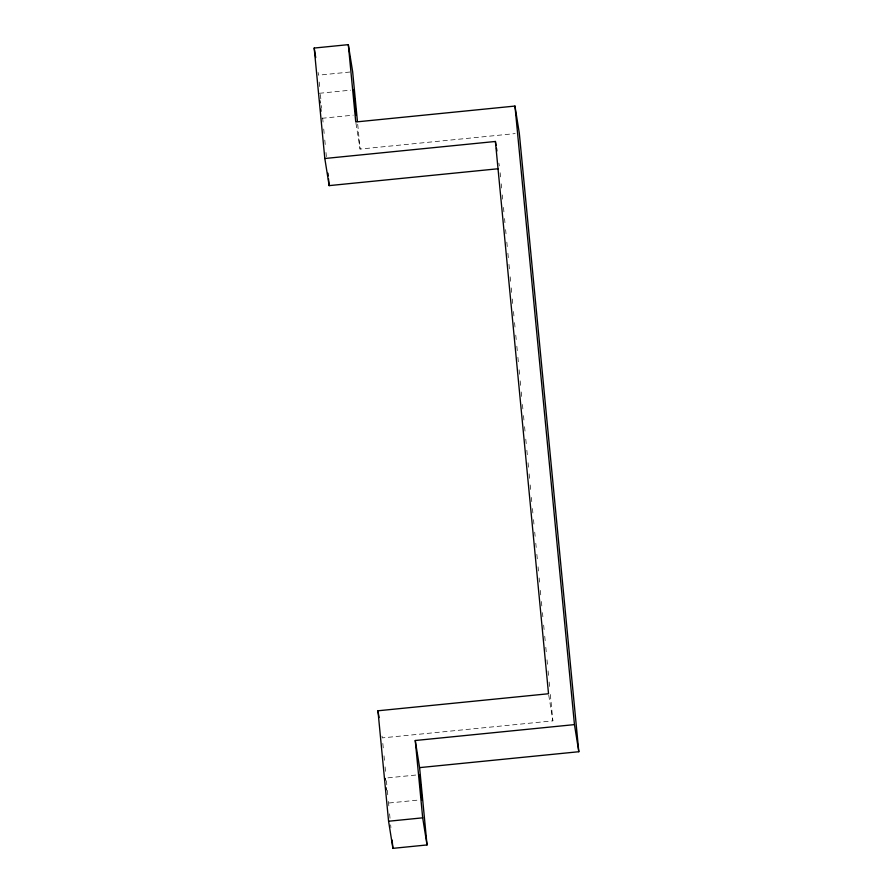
<?xml version="1.0" encoding="UTF-8"?>
<svg xmlns="http://www.w3.org/2000/svg" width="893" height="893" viewBox="0 0 893 893"><rect width="100%" height="100%" fill="white"/><g stroke="black" fill="none" stroke-linecap="round" stroke-linejoin="round"><path stroke-width="0.67" stroke-dasharray="4.46 3.35" d="M349.922 72.032L318.544 75.168L318.109 72.456M319.37 93.285L350.748 90.148M321.871 118.3L353.26 115.164M355.972 123.323L360.091 149.075L515.149 133.593M550.334 694.497L552.867 720.863L382.293 737.897L381.858 735.185M387.975 777.836L416.629 774.968M389.114 802.986L419.13 799.983M498.874 163.162L499.31 165.875M548.749 695.111L552.867 720.863M500.147 172.751L500.549 176.914M501.219 183.858L501.609 188.021M502.279 194.953L502.681 199.117M503.485 207.444L504.02 212.992M504.556 218.539L504.947 222.703M505.617 229.646L506.018 233.81M506.822 242.137L507.358 247.685M507.883 253.232L508.418 258.78M508.954 264.339L509.624 271.271M510.16 276.83L510.696 282.378M511.22 287.926L511.756 293.473M512.292 299.021L512.962 305.964M513.497 311.512L514.033 317.071M514.558 322.619L515.094 328.166M515.763 335.109L516.299 340.657M516.835 346.205L517.371 351.753M517.895 357.312L518.431 362.859M519.101 369.791L519.637 375.35M520.173 380.898L520.697 386.446M521.233 391.994L521.903 398.937M522.438 404.484L522.974 410.032M523.51 415.591L524.035 421.139M524.571 426.687L525.24 433.63M525.776 439.177L526.312 444.725M526.848 450.273L527.372 455.832M528.042 462.764L528.578 468.312M529.114 473.87L529.649 479.418M530.185 484.966L530.71 490.514M531.38 497.457L531.781 501.62M532.451 508.552L532.987 514.111M533.512 519.659L534.047 525.207M534.717 532.15L535.119 536.313M535.789 543.245L536.191 547.409M536.849 554.352L537.519 561.284M538.055 566.832L538.457 570.995M539.126 577.938L539.528 582.102M540.321 590.429L540.857 595.977M541.392 601.525L541.928 607.073M542.464 612.631L542.866 616.795M543.658 625.122L544.194 630.67M544.73 636.218L545.266 641.766M545.802 647.313L546.46 654.256M546.996 659.804L547.532 665.363M548.068 670.911L548.603 676.459M549.139 682.006L549.798 688.95M357.702 124.227L360.091 149.075M319.203 82.067L319.739 87.592M320.397 94.502L320.933 100.016M321.458 105.541L321.726 108.31M322.652 117.965L323.054 122.107M323.724 129.016L324.248 134.542M324.784 140.056L325.309 145.581M325.978 152.491L326.38 156.632M382.818 743.423L383.488 750.321M384.012 755.846L384.548 761.372M385.084 766.886L385.609 772.412M386.412 780.694L386.803 784.835M387.339 790.361L387.863 795.886M388.399 801.412L389.069 808.31M389.594 813.836L390.129 819.361M390.654 824.875L390.922 827.644"/><path stroke-width="1.34" d="M498.361 168.732L329.16 185.621L324.818 158.507L314.191 48.055L348.315 44.65L352.657 71.764L357.434 121.47M578.809 751.727L574.456 724.614L415.256 740.509L419.598 767.623L578.809 751.727L519.302 133.18L514.96 106.066L355.749 121.973L348.315 44.65M324.818 158.507L495.403 141.474L496.05 145.548M419.598 767.623L427.033 844.945L392.92 848.35L388.578 821.236L377.951 710.783L548.525 693.749L495.403 141.474M388.578 821.236L422.69 817.832L427.033 844.945M385.329 778.462L385.329 779.913M496.486 148.26L496.921 150.973M314.191 48.055L315.72 57.543M377.951 710.783L379.034 717.559M320.788 109.292L321 111.279M386.022 787.626L386.234 789.792M514.96 106.066L574.456 724.614M415.256 740.509L422.69 817.832M327.965 173.197L328.233 175.954M328.501 178.723L329.16 185.621M392.116 840.067L392.92 848.35M319.951 100.786L320.14 102.807M353.561 90.238L355.983 114.896L353.561 90.238M419.442 775.057L421.864 799.715L419.442 775.057"/></g></svg>
